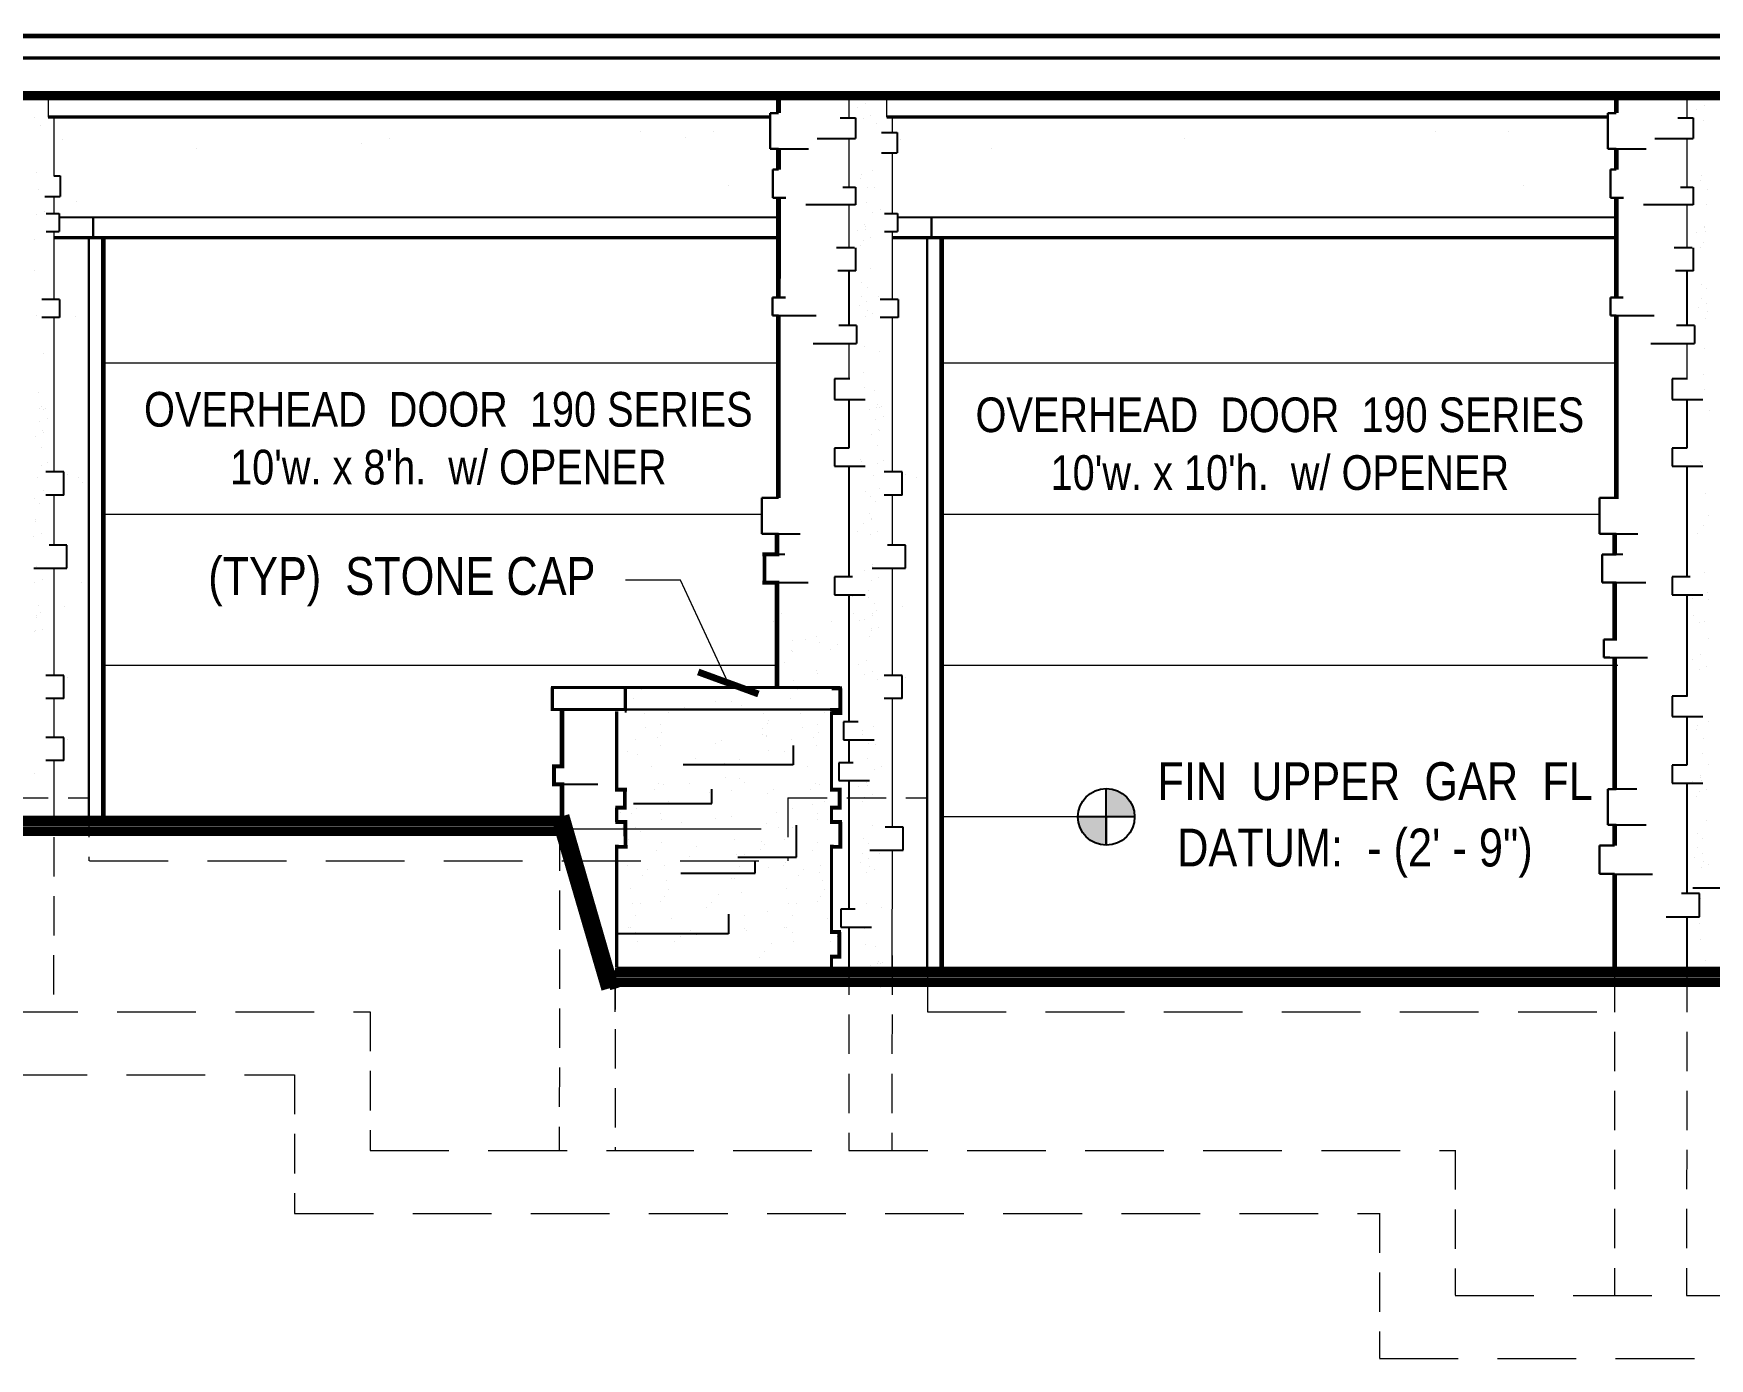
# Model space of a CAD drawing. Header units: inches. Extents: x 279 to 11006, y 233 to 7807.
# Drawn here: x 3810.7 to 4076.7, y 321 to 531.2 of the extents above; entities that cross this region are included whole.
import ezdxf

# ---------------------------------------------------------------- set-up
doc = ezdxf.new("R2010")
doc.units = ezdxf.units.IN
doc.header["$MEASUREMENT"] = 0
doc.linetypes.add('CENTER', pattern=[2, 1.25, -0.25, 0.25, -0.25])
doc.linetypes.add('HIDDEN', pattern=[0.375, 0.25, -0.125])
for name, color, linetype, lineweight in [('DOORS', 7, 'Continuous', 30), ('FOUNDATION', 7, 'HIDDEN', 20), ('GRID LAYOUT', 1, 'Continuous', 9)]:
    doc.layers.add(name, color=color, linetype=linetype, lineweight=lineweight)
for name, color, linetype in [('NORTH_ELEVATION', 7, 'Continuous'), ('SOUTH_ELEVATION', 7, 'Continuous'), ('SOUTH_ELEVATION_TEXT', 7, 'Continuous')]:
    doc.layers.add(name, color=color, linetype=linetype)
doc.styles.add('ARCHENT', font='technical.ttf', dxfattribs={"height": 6})
doc.styles.add('ARCHENTLTD', font='technical.ttf', dxfattribs={"height": 0.1875})
doc.dimstyles.new('ARCHENTLTD', dxfattribs={"dimscale": 0.05, "dimtxt": 0.1875, "dimasz": 3, "dimexe": 9, "dimexo": 1, "dimgap": 2.5, "dimtad": 0, "dimdec": 1, "dimzin": 1, "dimdsep": 46, "dimlunit": 4, "dimtxsty": 'ARCHENTLTD', "dimblk": 'ARCHTICK', "dimcen": 6, "dimclrd": 256, "dimclre": 256, "dimclrt": 256, "dimaunit": 1, "dimadec": 0, "dimazin": 0, "dimtfac": 1, "dimtdec": 1, "dimtofl": 0, "dimtmove": 1, "dimatfit": 3, "dimldrblk": 'ARCHTICK', "dimfxl": 1, "dimfrac": 2, "dimtolj": 1, "dimtzin": 0, "dimlwd": 9, "dimlwe": 9, "dimarcsym": 0})

# ---------------------------------------------------------------- blocks, each defined once
blk = doc.blocks.new('_ArchTick')
at = {"color": 0, "linetype": 'ByBlock', "const_width": 0.15}
blk.add_lwpolyline([(-0.5, -0.5), (0.5, 0.5)], dxfattribs=at)

msp = doc.modelspace()

# ---------------------------------------------------------------- hatches: boundary and pattern name
at = {"layer": 'SOUTH_ELEVATION_TEXT', "linetype": 'Continuous', "ltscale": 0.5}
h = msp.add_hatch(color=7, dxfattribs=at)
h.paths.add_polyline_path([(3980.99, 411.42), (3980.99, 406.92), (3985.49, 406.92, 0.414214)])
h.paths.add_polyline_path([(3980.99, 402.42), (3980.99, 406.92), (3976.49, 406.92, 0.414214)])

# ---------------------------------------------------------------- linework, layer by layer
at = {"layer": 'FOUNDATION', "ltscale": 25}
for p, q in [((3797.4, 409.96), (3819.57, 409.96)), ((3930.42, 409.96), (3952.59, 409.96))]:
    msp.add_line(p, q, dxfattribs=at)
at = {"layer": 'FOUNDATION', "linetype": 'HIDDEN', "ltscale": 25}
for p, q in [((3819.48, 409.96), (3819.47, 399.96)), ((3930.42, 409.96), (3930.42, 399.96)), ((3952.6, 409.96), (3952.6, 375.96)), ((3894.16, 404.62), (3894.15, 353.96)), ((3813.88, 403.72), (3813.87, 375.96)), ((3940.13, 384.91), (3940.13, 353.96)), ((3946.97, 384.91), (3946.96, 353.96)), ((3903, 382.6), (3902.99, 353.96)), ((4061.68, 382.19), (4061.67, 330.96)), ((4073.13, 382.19), (4073.12, 330.96)), ((3864.13, 375.96), (3864.13, 353.96)), ((3852.13, 365.96), (3852.13, 343.96)), ((4036.35, 354), (4036.35, 331.02)), ((4024.35, 344), (4024.35, 321.02))]:
    msp.add_line(p, q, dxfattribs=at)
at = {"layer": 'FOUNDATION', "ltscale": 50}
for p, q in [((3819.57, 399.96), (3930.42, 399.96)), ((3952.6, 375.96), (4063.45, 375.96))]:
    msp.add_line(p, q, dxfattribs=at)
at = {"layer": 'GRID LAYOUT', "color": 1, "linetype": 'CENTER', "lineweight": 5, "ltscale": 25}
msp.add_line((3926.17, 404.96), (3801.04, 404.96), dxfattribs=at)
at = {"layer": 'NORTH_ELEVATION', "color": 27, "linetype": 'Continuous', "lineweight": 20, "ltscale": 0.5}
for p, q in [((3813.01, 521.49, 0.29), (3813, 517.99, 0.29)), ((3813.01, 521.37, 0.29), (3813, 520.37, 0.29)), ((3941.43, 519.46), (3941.43, 519.46)), ((4074.74, 519.18), (4074.74, 519.18)), ((3810.87, 517.98), (3810.87, 517.98)), ((3811.73, 516.71), (3811.73, 516.71)), ((3943.6, 518.26), (3943.6, 518.26)), ((3944.47, 517), (3944.47, 517)), ((3811.14, 509.23), (3811.14, 509.23)), ((3942, 508.25), (3942, 508.25)), ((3942.13, 508.92), (3942.13, 508.92)), ((3943.88, 509.52), (3943.88, 509.52)), ((4075.44, 508.64), (4075.44, 508.64)), ((3811.44, 506.49), (3811.44, 506.49)), ((3943.11, 506.8), (3943.11, 506.8)), ((3944.18, 506.78), (3944.18, 506.78)), ((4075.31, 507.96), (4075.31, 507.96)), ((4076.42, 506.51), (4076.42, 506.51)), ((3812.37, 502.96), (3812.37, 502.96)), ((3942.93, 504.44), (3942.93, 504.44)), ((3945.11, 503.24), (3945.11, 503.24)), ((4076.25, 504.16), (4076.25, 504.16)), ((3942.63, 500.94), (3942.63, 500.94)), ((4075.94, 500.65), (4075.94, 500.65)), ((3810.87, 498.54), (3810.87, 498.54)), ((3942.03, 497.62), (3942.03, 497.62)), ((3942.82, 500.14), (3942.82, 500.14)), ((3943.61, 498.82), (3943.61, 498.82)), ((4076.13, 499.85), (4076.13, 499.85)), ((4075.34, 497.34), (4075.34, 497.34)), ((3810.9, 493.62), (3810.9, 493.62)), ((3943.63, 493.9), (3943.63, 493.9)), ((3942.18, 491.74), (3942.18, 491.74)), ((3943.01, 490.98), (3943.01, 490.98)), ((4075.49, 491.46), (4075.49, 491.46)), ((4076.32, 490.7), (4076.32, 490.7)), ((3812.01, 489.15), (3812.01, 489.15)), ((3941.73, 488.01), (3941.73, 488.01)), ((3942.13, 489.48), (3942.13, 489.48)), ((3943.11, 487.36), (3943.11, 487.36)), ((3944.75, 489.43), (3944.75, 489.43)), ((4075.04, 487.73), (4075.04, 487.73)), ((4075.45, 489.19), (4075.45, 489.19)), ((4076.42, 487.07), (4076.42, 487.07)), ((3811.17, 486.53), (3811.17, 486.53)), ((3943.9, 486.81), (3943.9, 486.81)), ((3812.29, 480.48), (3812.29, 480.48)), ((3942.63, 481.53), (3942.63, 481.53)), ((3942.63, 481.53), (3942.63, 481.53)), ((3945.03, 480.76), (3945.03, 480.76)), ((4075.94, 481.25), (4075.94, 481.25)), ((4075.94, 481.25), (4075.94, 481.25)), ((3942.43, 477.47), (3942.43, 477.47)), ((4075.74, 477.19), (4075.74, 477.19)), ((3811.48, 474.32), (3811.48, 474.32)), ((3942.62, 474.99), (3942.62, 474.99)), ((3944.21, 474.61), (3944.21, 474.61)), ((4075.93, 474.71), (4075.93, 474.71)), ((3811.7, 471.67), (3811.7, 471.67)), ((3812.25, 471.61), (3812.25, 471.61)), ((3812.58, 471.81), (3812.58, 471.81)), ((3943.39, 471.64), (3943.39, 471.64)), ((3944.43, 471.95), (3944.43, 471.95)), ((3944.99, 471.9), (3944.99, 471.9)), ((3945.32, 472.09), (3945.32, 472.09)), ((4076.7, 471.36), (4076.7, 471.36)), ((3812.82, 470.16), (3812.82, 470.16)), ((3944.88, 468.45), (3944.88, 468.45)), ((3945.56, 470.44), (3945.56, 470.44)), ((3810.95, 467.25), (3810.95, 467.25)), ((3812.14, 468.17), (3812.14, 468.17)), ((3943.69, 467.53), (3943.69, 467.53)), ((3812.86, 463.14), (3812.86, 463.14)), ((3944.7, 463.02), (3944.7, 463.02)), ((3945.6, 463.42), (3945.6, 463.42)), ((3811.35, 460.82), (3811.35, 460.82)), ((3811.97, 462.74), (3811.97, 462.74)), ((3942.36, 462.71), (3942.36, 462.71)), ((3944.09, 461.1), (3944.09, 461.1)), ((4075.67, 462.43), (4075.67, 462.43)), ((3812.32, 458.7), (3812.32, 458.7)), ((3942.79, 458.49), (3942.79, 458.49)), ((3943.62, 457.73), (3943.62, 457.73)), ((3945.06, 458.98), (3945.06, 458.98)), ((4076.1, 458.2), (4076.1, 458.2)), ((3810.88, 457.45), (3810.88, 457.45)), ((3811.65, 456.71), (3811.65, 456.71)), ((3943.34, 455.04), (3943.34, 455.04)), ((3944.39, 456.99), (3944.39, 456.99)), ((3810.94, 454.05), (3810.94, 454.05)), ((3943.68, 454.34), (3943.68, 454.34)), ((4076.65, 454.76), (4076.65, 454.76)), ((3811.92, 451.93), (3811.92, 451.93)), ((3944.65, 452.22), (3944.65, 452.22)), ((3811.09, 446.7), (3811.09, 446.7)), ((3812.07, 444.58), (3812.07, 444.58)), ((3942.63, 446.06), (3942.63, 446.06)), ((3943.83, 446.98), (3943.83, 446.98)), ((3944.8, 444.86), (3944.8, 444.86)), ((4075.95, 445.78), (4075.95, 445.78)), ((3940.74, 441.92), (3940.74, 441.92)), ((3943.18, 442.88), (3943.18, 442.88)), ((3943.23, 441.74), (3943.23, 441.74)), ((4076.5, 442.59), (4076.5, 442.59)), ((3811.42, 440.47), (3811.42, 440.47)), ((3811.81, 439.41), (3811.81, 439.41)), ((3940.89, 439.22), (3940.89, 439.22)), ((3943.83, 439.14), (3943.83, 439.14)), ((3944.16, 440.76), (3944.16, 440.76)), ((3944.55, 439.7), (3944.55, 439.7)), ((4074.05, 441.63), (4074.05, 441.63)), ((4076.54, 441.45), (4076.54, 441.45)), ((3811.04, 436.57), (3811.04, 436.57)), ((3811.09, 438.85), (3811.09, 438.85)), ((3812.07, 436.73), (3812.07, 436.73)), ((3941.88, 438.07), (3941.88, 438.07)), ((3942.63, 438.22), (3942.63, 438.22)), ((3943.78, 436.86), (3943.78, 436.86)), ((3944.81, 437.02), (3944.81, 437.02)), ((4074.2, 438.93), (4074.2, 438.93)), ((4075.19, 437.78), (4075.19, 437.78)), ((4075.95, 437.93), (4075.95, 437.93)), ((3943.33, 435.52), (3943.33, 435.52)), ((4076.65, 435.24), (4076.65, 435.24)), ((3941.64, 431.16), (3941.64, 431.16)), ((4074.1, 431.97), (4074.1, 431.97)), ((3943.81, 429.96), (3943.81, 429.96)), ((3944.67, 428.69), (3944.67, 428.69)), ((4076.28, 430.76), (4076.28, 430.76)), ((3942.34, 420.62), (3942.34, 420.62)), ((3944.09, 421.21), (3944.09, 421.21)), ((4074.68, 420.75), (4074.68, 420.75)), ((4074.8, 421.43), (4074.8, 421.43)), ((4076.55, 422.02), (4076.55, 422.02)), ((3942.21, 419.94), (3942.21, 419.94)), ((3943.31, 418.5), (3943.31, 418.5)), ((3944.39, 418.47), (3944.39, 418.47)), ((4075.78, 419.3), (4075.78, 419.3)), ((3943.14, 416.14), (3943.14, 416.14)), ((4075.61, 416.95), (4075.61, 416.95)), ((3810.82, 413.77), (3810.82, 413.77)), ((3942.83, 412.64), (3942.83, 412.64)), ((3945.31, 414.94), (3945.31, 414.94)), ((4075.3, 413.44), (4075.3, 413.44)), ((4075.49, 412.64), (4075.49, 412.64)), ((3943.02, 411.84), (3943.02, 411.84)), ((3943.81, 410.52), (3943.81, 410.52)), ((4074.7, 410.13), (4074.7, 410.13)), ((4076.28, 411.32), (4076.28, 411.32)), ((3942.23, 409.32), (3942.23, 409.32)), ((3943.84, 405.6), (3943.84, 405.6)), ((4076.31, 406.41), (4076.31, 406.41)), ((3942.38, 403.44), (3942.38, 403.44)), ((3943.21, 402.68), (3943.21, 402.68)), ((4074.81, 401.98), (4074.81, 401.98)), ((4074.85, 404.25), (4074.85, 404.25)), ((4075.68, 403.49), (4075.68, 403.49)), ((3941.94, 399.71), (3941.94, 399.71)), ((3942.34, 401.18), (3942.34, 401.18)), ((3944.95, 401.13), (3944.95, 401.13)), ((4074.4, 400.52), (4074.4, 400.52)), ((4075.78, 399.86), (4075.78, 399.86)), ((4076.58, 399.31), (4076.58, 399.31)), ((3943.32, 399.06), (3943.32, 399.06)), ((3944.11, 398.51), (3944.11, 398.51)), ((4075.3, 394.04), (4075.3, 394.04)), ((4075.3, 394.04), (4075.3, 394.04)), ((3942.84, 393.23), (3942.84, 393.23)), ((3942.84, 393.23), (3942.84, 393.23)), ((3945.24, 392.46), (3945.24, 392.46)), ((3942.64, 389.17), (3942.64, 389.17)), ((4075.1, 389.98), (4075.1, 389.98)), ((3942.82, 386.69), (3942.82, 386.69)), ((3944.42, 386.3), (3944.42, 386.3)), ((4075.29, 387.5), (4075.29, 387.5)), ((3943.59, 383.34), (3943.59, 383.34)), ((3944.64, 383.65), (3944.64, 383.65)), ((3945.2, 383.59), (3945.2, 383.59)), ((3945.52, 383.79), (3945.52, 383.79)), ((4076.06, 384.15), (4076.06, 384.15)), ((3945.76, 382.14), (3945.76, 382.14)), ((3945.09, 380.15), (3945.09, 380.15))]:
    msp.add_line(p, q, dxfattribs=at)
at = {"layer": 'NORTH_ELEVATION', "color": 7, "linetype": 'Continuous', "lineweight": 20, "ltscale": 0.5}
for p, q in [((3946.1, 521.45, 0.29), (3946.1, 517.95, 0.29)), ((3946.1, 521.37, 0.29), (3946.1, 520.33, 0.29))]:
    msp.add_line(p, q, dxfattribs=at)
at = {"layer": 'NORTH_ELEVATION', "color": 37, "linetype": 'Continuous', "lineweight": 20, "ltscale": 0.5}
for p, q in [((3862.7, 513.81), (3862.7, 513.81)), ((3867.17, 514.61), (3867.17, 514.61)), ((3907.04, 515.65), (3907.04, 515.65)), ((3914.12, 514.81), (3914.12, 514.81)), ((3918.58, 515.62), (3918.58, 515.62)), ((3993.42, 514.61), (3993.42, 514.61)), ((4033.29, 515.65), (4033.29, 515.65)), ((4044.83, 515.62), (4044.83, 515.62)), ((3836.48, 513.06), (3836.48, 513.06)), ((3962.73, 513.06), (3962.73, 513.06)), ((3920.95, 507.14), (3920.95, 507.14)), ((4047.2, 507.14), (4047.2, 507.14))]:
    msp.add_line(p, q, dxfattribs=at)
at = {"layer": 'NORTH_ELEVATION', "color": 7, "linetype": 'Continuous', "ltscale": 0.5}
for p, q in [((3814.73, 502.08), (3928.95, 502.08)), ((3947.82, 502.08), (4061.94, 502.08))]:
    msp.add_line(p, q, dxfattribs=at)
at = {"layer": 'NORTH_ELEVATION', "color": 49, "linetype": 'Continuous', "lineweight": 30, "ltscale": 0.5}
for p, q in [((3820.13, 502.08), (3820.13, 498.84)), ((3953.21, 502.08), (3953.21, 498.84))]:
    msp.add_line(p, q, dxfattribs=at)
at = {"layer": 'NORTH_ELEVATION', "color": 7, "linetype": 'Continuous', "lineweight": 30, "ltscale": 0.5}
for p, q in [((3819.47, 498.84), (3819.47, 406.93)), ((3952.55, 498.84), (3952.55, 382.96))]:
    msp.add_line(p, q, dxfattribs=at)
at = {"layer": 'NORTH_ELEVATION', "color": 27, "linetype": 'Continuous', "ltscale": 0.5}
for p, q in [((3941.43, 500.02), (3941.43, 500.02)), ((4074.75, 499.73), (4074.75, 499.73)), ((3940.13, 493.57), (3940.13, 484.92)), ((4073.13, 493.58), (4073.13, 484.92)), ((3940.13, 473.17), (3940.13, 465.44)), ((4073.13, 473.17), (4073.13, 465.44)), ((3942.02, 463.65), (3942.02, 463.65)), ((4075.34, 463.37), (4075.34, 463.37)), ((3816.02, 461.29, 0.96), (3816.02, 461.29, 0.96)), ((3940.13, 462.6), (3940.13, 444.99)), ((3949.11, 461.29, 0.96), (3949.11, 461.29, 0.96)), ((4073.13, 462.6), (4073.13, 444.99)), ((3942.48, 453.42), (3942.48, 453.42)), ((4075.8, 453.13), (4075.8, 453.13)), ((3941.53, 452.19), (3941.53, 452.19)), ((4074.84, 451.91), (4074.84, 451.91)), ((3940.13, 442.14), (3940.13, 421.99)), ((4073.13, 442.14), (4073.13, 426.1)), ((3815.55, 440.37, 0.96), (3815.55, 440.37, 0.96)), ((3948.64, 440.37, 0.96), (3948.64, 440.37, 0.96)), ((3816.02, 429.01, 0.96), (3816.02, 429.01, 0.96)), ((3949.11, 429.01, 0.96), (3949.11, 429.01, 0.96)), ((4073.13, 422.84), (4073.13, 415.12)), ((3816.02, 419.17, 0.96), (3816.02, 419.17, 0.96)), ((3940.13, 419.14), (3940.13, 415.52)), ((3903.22, 415.58, 0.29), (3903.22, 415.58, 0.29)), ((3937.33, 415.58, 0.29), (3937.33, 415.58, 0.29)), ((3940.13, 412.68), (3940.13, 392.26)), ((4074.11, 412.52), (4074.11, 412.52)), ((3941.64, 411.72), (3941.64, 411.72)), ((4073.13, 412.27), (4073.13, 394.73)), ((3940.13, 389.41), (3940.13, 382.96)), ((4073.13, 391.07), (4073.13, 382.96))]:
    msp.add_line(p, q, dxfattribs=at)
at = {"layer": 'NORTH_ELEVATION', "color": 7, "linetype": 'Continuous', "lineweight": 9, "ltscale": 150}
for p, q in [((3929.14, 478.93), (3821.77, 478.93, -0.78)), ((4062.22, 478.93), (3954.84, 478.93, -0.78)), ((3926.28, 454.93, -0.02), (3821.77, 454.93, -0.78)), ((4059.27, 454.93, -0.02), (3954.84, 454.93, -0.78)), ((3928.69, 430.93, 0), (3821.77, 430.93, -0.78)), ((4062.22, 430.93), (3954.84, 430.93, -0.78))]:
    msp.add_line(p, q, dxfattribs=at)
at = {"layer": 'NORTH_ELEVATION', "color": 37, "linetype": 'Continuous', "ltscale": 0.5}
for p, q in [((3817.75, 460.81), (3817.75, 460.81)), ((3950.84, 460.81), (3950.84, 460.81)), ((3818.48, 459.94, 1.96), (3818.48, 459.94, 1.96)), ((3818.28, 444.19, 0.96), (3818.28, 444.19, 0.96))]:
    msp.add_line(p, q, dxfattribs=at)
at = {"layer": 'NORTH_ELEVATION', "color": 1, "linetype": 'CENTER', "lineweight": 9, "ltscale": 50}
msp.add_line((3980.99, 406.92), (3954.84, 406.93, -0.78), dxfattribs=at)
at = {"layer": 'NORTH_ELEVATION', "color": 7, "linetype": 'Continuous', "lineweight": 30, "ltscale": 50}
msp.add_line((3903.26, 382.96, 5.18), (4105.48, 382.96, 2.87), dxfattribs=at)
at = {"layer": 'NORTH_ELEVATION', "linetype": 'HIDDEN', "lineweight": 5, "ltscale": 100}
msp.add_line((3902.96, 379.63), (3902.95, 375.96), dxfattribs=at)
at = {"layer": 'NORTH_ELEVATION', "linetype": 'HIDDEN', "lineweight": 5, "ltscale": 50}
for p, q in [((3673.97, 375.96), (3864.13, 375.96)), ((3469.19, 365.96), (3852.13, 365.96)), ((3864.13, 353.96), (3902.99, 353.96)), ((3902.99, 353.96), (3940.13, 353.96)), ((3940.13, 353.96), (4036.35, 353.96)), ((3852.13, 343.96), (4024.35, 343.96)), ((4036.35, 330.96), (4073.12, 330.96)), ((4073.12, 330.96), (4105.46, 330.96)), ((4024.35, 320.96), (4261.65, 320.96))]:
    msp.add_line(p, q, dxfattribs=at)
at = {"layer": 'NORTH_ELEVATION', "color": 93, "linetype": 'Continuous', "ltscale": 0.5}
for points, const_width in [([(4323.22, 530.87), (2374, 530.87)], 0.75), ([(4322.15, 527.37), (3324.42, 527.37)], 0.5)]:
    msp.add_lwpolyline(points, dxfattribs=dict(at, const_width=const_width))
at = {"layer": 'NORTH_ELEVATION', "color": 7, "linetype": 'Continuous', "ltscale": 0.5, "const_width": 0.5}
for points in [[(3813, 517.99), (3927.62, 517.99)], [(3946.1, 517.99), (4060.61, 517.99)]]:
    msp.add_lwpolyline(points, dxfattribs=at)
at = {"layer": 'NORTH_ELEVATION', "color": 49, "linetype": 'Continuous', "ltscale": 0.5, "const_width": 0.5}
for points in [[(3928.95, 498.84), (3813.91, 498.84)], [(4061.94, 498.84), (3947, 498.84)]]:
    msp.add_lwpolyline(points, dxfattribs=at)
at = {"layer": 'NORTH_ELEVATION', "color": 27, "linetype": 'Continuous', "ltscale": 0.5, "const_width": 0.5}
for points in [[(3892.82, 427.46), (3904.62, 427.46)], [(3893.04, 427.46), (3893.04, 423.96)], [(3904.62, 427.46), (3938.73, 427.46)], [(3904.62, 427.46), (3904.62, 423.96)], [(3938.73, 427.46), (3938.73, 423.96)], [(3892.77, 423.96), (3903.17, 423.96)], [(3904.88, 423.96), (3903.01, 423.96)], [(3903.26, 423.68), (3903.26, 411.23)], [(3938.99, 423.96), (3937.12, 423.96)], [(3937.37, 423.68), (3937.37, 411.23)], [(3903.26, 408.38), (3903.26, 406.12)], [(3937.37, 408.38), (3937.37, 406.12)], [(3903.26, 402.17), (3903.26, 382.96)], [(3937.37, 402.17), (3937.37, 388.34)], [(3937.37, 385.03), (3937.37, 382.96)]]:
    msp.add_lwpolyline(points, dxfattribs=at)
at = {"layer": 'SOUTH_ELEVATION', "color": 27, "linetype": 'Continuous', "lineweight": 20, "ltscale": 50}
for p, q in [((3940.13, 521.37), (3940.13, 517.86)), ((4073.13, 521.37), (4073.13, 517.86)), ((3813.92, 517.99), (3813.91, 508.65)), ((3947.01, 517.99), (3947.01, 515.56)), ((3940.13, 514.61), (3940.13, 506.88)), ((4073.13, 514.61), (4073.13, 506.88)), ((3947.01, 512.31), (3947, 502.68)), ((3813.91, 505.4), (3813.91, 502.68)), ((3940.13, 504.04), (3940.13, 497.23)), ((4073.13, 504.04), (4073.13, 497.23)), ((3813.91, 499.83), (3813.91, 489.03)), ((3947, 499.83), (3947, 489.03)), ((3940.13, 493.57), (3940.13, 484.92)), ((4073.13, 493.58), (4073.13, 484.92)), ((3813.91, 486.18), (3813.9, 461.66)), ((3947, 486.18), (3946.99, 461.66)), ((3940.13, 482.07), (3940.13, 476.42)), ((4073.13, 482.07), (4073.13, 476.42)), ((3940.13, 473.17), (3940.13, 469.87)), ((4073.13, 473.17), (4073.13, 469.87)), ((3813.9, 458), (3813.89, 450.03)), ((3946.99, 457.99), (3946.99, 450.03)), ((3813.89, 446.37), (3813.89, 429.38)), ((3946.99, 446.37), (3946.98, 429.38)), ((3813.89, 425.72), (3813.88, 419.54)), ((3946.98, 425.72), (3946.97, 405.29)), ((3813.88, 415.87), (3813.88, 406.93)), ((3946.97, 401.64), (3946.96, 382.96))]:
    msp.add_line(p, q, dxfattribs=at)
at = {"layer": 'SOUTH_ELEVATION', "color": 27, "linetype": 'Continuous', "lineweight": 20, "ltscale": 0.75}
for p, q in [((3942.69, 520.12, 1), (3942.69, 520.12, 1)), ((4076, 519.83, 1), (4076, 519.83, 1)), ((3942.43, 517.8, 1), (3942.43, 517.8, 1)), ((4075.75, 517.52, 1), (4075.75, 517.52, 1)), ((3811.2, 502.5, 1), (3811.2, 502.5, 1)), ((3942.69, 500.68, 1), (3942.69, 500.68, 1)), ((3943.94, 502.79, 1), (3943.94, 502.79, 1)), ((4076, 500.39, 1), (4076, 500.39, 1)), ((3942.44, 498.36, 1), (3942.44, 498.36, 1)), ((4075.75, 498.08, 1), (4075.75, 498.08, 1)), ((3942.99, 488.67, 1), (3942.99, 488.67, 1)), ((4076.3, 488.38, 1), (4076.3, 488.38, 1)), ((3942.73, 486.35, 1), (3942.73, 486.35, 1)), ((4076.05, 486.07, 1), (4076.05, 486.07, 1)), ((3811.9, 472.02, 1), (3811.9, 472.02, 1)), ((3944.64, 472.3, 1), (3944.64, 472.3, 1)), ((3811.65, 469.7, 1), (3811.65, 469.7, 1)), ((3944.39, 469.98, 1), (3944.39, 469.98, 1)), ((3812.21, 467.91, 1), (3812.21, 467.91, 1)), ((3944.69, 465.88, 1), (3944.69, 465.88, 1)), ((3944.94, 468.19, 1), (3944.94, 468.19, 1)), ((3811.95, 465.59, 1), (3811.95, 465.59, 1)), ((3811, 453.79, 1), (3811, 453.79, 1)), ((3943.74, 454.08, 1), (3943.74, 454.08, 1)), ((3810.75, 451.48, 1), (3810.75, 451.48, 1)), ((3943.49, 451.76, 1), (3943.49, 451.76, 1)), ((3811.15, 446.44, 1), (3811.15, 446.44, 1)), ((3943.64, 444.41, 1), (3943.64, 444.41, 1)), ((3943.89, 446.72, 1), (3943.89, 446.72, 1)), ((3810.9, 444.12, 1), (3810.9, 444.12, 1)), ((3811.15, 438.59, 1), (3811.15, 438.59, 1)), ((3943.64, 436.56, 1), (3943.64, 436.56, 1)), ((3943.89, 438.87, 1), (3943.89, 438.87, 1)), ((3810.9, 436.27, 1), (3810.9, 436.27, 1)), ((3942.89, 431.81, 1), (3942.89, 431.81, 1)), ((4075.36, 432.62, 1), (4075.36, 432.62, 1)), ((3942.64, 429.5, 1), (3942.64, 429.5, 1)), ((4075.11, 430.31, 1), (4075.11, 430.31, 1)), ((4076.61, 415.29, 1), (4076.61, 415.29, 1)), ((3944.14, 414.48, 1), (3944.14, 414.48, 1)), ((4075.36, 413.18, 1), (4075.36, 413.18, 1)), ((3942.64, 410.06, 1), (3942.64, 410.06, 1)), ((3942.9, 412.37, 1), (3942.9, 412.37, 1)), ((4075.11, 410.87, 1), (4075.11, 410.87, 1)), ((3943.19, 400.36, 1), (3943.19, 400.36, 1)), ((4075.66, 401.17, 1), (4075.66, 401.17, 1)), ((3942.94, 398.05, 1), (3942.94, 398.05, 1)), ((4075.41, 398.86, 1), (4075.41, 398.86, 1)), ((3944.85, 384, 1), (3944.85, 384, 1)), ((3944.59, 381.68, 1), (3944.59, 381.68, 1)), ((3945.15, 379.89, 1), (3945.15, 379.89, 1))]:
    msp.add_line(p, q, dxfattribs=at)
at = {"layer": 'SOUTH_ELEVATION', "color": 27, "linetype": 'Continuous', "lineweight": 30, "ltscale": 50}
for p, q in [((3927.62, 518.62, 1.23), (3928.95, 518.62, 1)), ((3927.62, 512.95, 1.23), (3927.62, 518.62, 1.23)), ((4060.61, 512.95, 1.23), (4060.61, 518.62, 1.23)), ((4060.61, 518.62, 1.23), (4061.95, 518.62, 1)), ((3927.62, 512.95, 1.23), (3928.95, 512.95, 1)), ((4060.61, 512.95, 1.23), (4061.95, 512.95, 1)), ((3928.06, 505.19, 1.23), (3928.95, 505.19, 1)), ((4061.05, 505.19, 1.23), (4061.94, 505.19, 1)), ((3928.02, 489.36, 1.23), (3928.02, 486.51, 1.23)), ((4061.02, 489.36, 1.23), (4061.02, 486.51, 1.23)), ((3928.02, 486.51, 1.23), (3928.94, 486.51, 1)), ((4061.02, 486.51, 1.23), (4061.94, 486.51, 1)), ((3926.28, 457.54, 1), (3926.28, 451.85, 1)), ((3928.94, 457.54, 1), (3926.28, 457.54, 1)), ((4061.94, 457.54, 1), (4059.27, 457.54, 1)), ((4059.27, 457.54, 1), (4059.27, 451.85, 1)), ((3926.28, 451.85, 1), (3928.94, 451.85, 1)), ((4059.27, 451.85, 1), (4061.94, 451.85, 1)), ((3926.72, 448.57, 1), (3926.72, 444.1, 1)), ((3928.94, 448.57, 1), (3926.72, 448.57, 1)), ((4061.94, 448.57, 1), (4059.71, 448.57, 1)), ((4059.71, 448.57, 1), (4059.71, 444.1, 1)), ((3926.72, 444.1, 1), (3928.94, 444.1, 1)), ((4059.71, 444.1, 1), (4061.94, 444.1, 1)), ((4060, 435.05, 1.23), (4060, 432.2, 1.23)), ((4060, 432.2, 1.23), (4060.92, 432.2, 1)), ((3893.29, 414.93, 1.23), (3893.29, 412.09, 1.23)), ((3893.91, 412.09, 1.23), (3894.83, 412.09, 1)), ((4060.61, 411.32, 1.23), (4061.95, 411.31, 1)), ((4060.61, 405.65, 1.23), (4060.61, 411.32, 1.23)), ((4060.61, 405.65, 1.23), (4061.95, 405.64, 1)), ((4059.3, 397.89, 1.23), (4061.68, 397.89, 0.62))]:
    msp.add_line(p, q, dxfattribs=at)
at = {"layer": 'SOUTH_ELEVATION', "color": 27, "linetype": 'Continuous', "ltscale": 0.5}
for p, q in [((3938.73, 517.86), (3941.17, 517.86)), ((3941.17, 517.86), (3941.17, 514.61)), ((4071.73, 517.86), (4074.17, 517.86)), ((4074.17, 517.86), (4074.17, 514.61)), ((3935.07, 514.61), (3941.17, 514.61)), ((3945.32, 515.56), (3947.76, 515.56)), ((3947.76, 515.56), (3947.76, 512.31)), ((3948.34, 514.45, 0.96), (3948.34, 514.45, 0.96)), ((4068.07, 514.61), (4074.17, 514.61)), ((3927.62, 512.95, 1.23), (3933.72, 512.95, 1.23)), ((3945.32, 512.31), (3947.76, 512.31)), ((4060.61, 512.95, 1.23), (4066.72, 512.95, 1.23)), ((3813.91, 508.65), (3814.9, 508.65)), ((3814.9, 508.65), (3814.9, 505.4)), ((3939.14, 506.88), (3941.18, 506.88)), ((3941.18, 506.88), (3941.18, 504.04)), ((4072.14, 506.88), (4074.17, 506.88)), ((4074.17, 506.88), (4074.17, 504.04)), ((3812.45, 505.4), (3814.9, 505.4)), ((3941.18, 504.04), (3933.29, 504.04)), ((4074.17, 504.04), (4066.29, 504.04)), ((3812.69, 502.68), (3814.73, 502.68)), ((3945.78, 502.68), (3947.82, 502.68)), ((3947.82, 502.68), (3947.82, 499.83)), ((3945.78, 499.83), (3947.82, 499.83)), ((3941, 497.23), (3938.15, 497.23)), ((3941.2, 493.57), (3941.2, 497.24)), ((4074, 497.23), (4071.15, 497.23)), ((4074.19, 493.58), (4074.19, 497.24)), ((3941.2, 493.57), (3938.35, 493.57)), ((4074.19, 493.58), (4071.35, 493.58)), ((3814.82, 489.03), (3811.97, 489.03)), ((3814.82, 489.03), (3814.82, 486.18)), ((3947.92, 489.03), (3945.07, 489.03)), ((3947.92, 489.03), (3947.92, 486.18)), ((3814.82, 486.18), (3811.97, 486.18)), ((3817.27, 486.38, 0.96), (3817.27, 486.38, 0.96)), ((3928.02, 486.51, 1.23), (3934.94, 486.51, 1.23)), ((3941.35, 484.92), (3938.5, 484.92)), ((3941.35, 484.92), (3941.35, 482.07)), ((3947.92, 486.18), (3945.07, 486.18)), ((4061.02, 486.51, 1.23), (4067.94, 486.51, 1.23)), ((4074.35, 484.92), (4071.5, 484.92)), ((4074.35, 484.92), (4074.35, 482.07)), ((3934.43, 482.07), (3941.35, 482.07)), ((4067.43, 482.07), (4074.35, 482.07)), ((3937.83, 476.42), (3937.83, 473.17)), ((3940.27, 476.42), (3937.83, 476.42)), ((4073.27, 476.42), (4070.83, 476.42)), ((4070.83, 476.42), (4070.83, 473.17)), ((3937.83, 473.17), (3942.72, 473.17)), ((4070.83, 473.17), (4075.71, 473.17)), ((3937.83, 465.44), (3937.83, 462.6)), ((3940.13, 465.44), (3937.83, 465.44)), ((4073.13, 465.44), (4070.83, 465.44)), ((4070.83, 465.44), (4070.83, 462.6)), ((3815.49, 461.66), (3812.64, 461.66)), ((3815.49, 458), (3815.49, 461.66)), ((3937.83, 462.6), (3942.72, 462.6)), ((3948.58, 461.66), (3945.74, 461.66)), ((3948.58, 457.99), (3948.58, 461.66)), ((4070.83, 462.6), (4075.71, 462.6)), ((3815.49, 458), (3812.64, 458)), ((3948.58, 457.99), (3945.74, 457.99)), ((3926.28, 457.54, 1), (3926.28, 451.85, 1)), ((3928.94, 457.54, 1), (3926.28, 457.54, 1)), ((4061.71, 457.54, 1), (4059.27, 457.54, 1)), ((4059.27, 457.54, 1), (4059.27, 451.85, 1)), ((3815.99, 450.03, 0.07), (3813.15, 450.03, 0.07)), ((3815.99, 446.37, 0.07), (3815.99, 450.03, 0.07)), ((3926.28, 451.85, 1), (3932.38, 451.85, 1)), ((3949.09, 450.03, 0.07), (3946.24, 450.03, 0.07)), ((3949.09, 446.37, 0.07), (3949.09, 450.03, 0.07)), ((4059.27, 451.85, 1), (4065.38, 451.85, 1)), ((3926.72, 448.57, 1), (3926.72, 444.1, 1)), ((3929.97, 448.57, 1), (3926.72, 448.57, 1)), ((4062.97, 448.57, 1), (4059.71, 448.57, 1)), ((4059.71, 448.57, 1), (4059.71, 444.1, 1)), ((3810.7, 446.37, 0.07), (3815.99, 446.37, 0.07)), ((3937.83, 444.99), (3937.83, 442.14)), ((3940.68, 444.99), (3937.83, 444.99)), ((3943.8, 446.37, 0.07), (3949.09, 446.37, 0.07)), ((4073.68, 444.99), (4070.83, 444.99)), ((4070.83, 444.99), (4070.83, 442.14)), ((3926.72, 444.1, 1), (3933.63, 444.1, 1)), ((3937.83, 442.14), (3942.72, 442.14)), ((4059.71, 444.1, 1), (4066.63, 444.1, 1)), ((4070.83, 442.14), (4075.71, 442.14)), ((4060, 432.2, 1.23), (4066.92, 432.2, 1.23)), ((3815.49, 429.38), (3812.64, 429.38)), ((3815.49, 425.72), (3815.49, 429.38)), ((3948.58, 429.38), (3945.74, 429.38)), ((3948.58, 425.72), (3948.58, 429.38)), ((3815.49, 425.72), (3812.64, 425.72)), ((3903.26, 427.33), (3900.41, 427.33)), ((3904.64, 427.33), (3904.64, 423.47)), ((3937.37, 427.33), (3934.52, 427.33)), ((3938.75, 427.33), (3938.75, 423.47)), ((3948.58, 425.72), (3945.74, 425.72)), ((4070.83, 426.1), (4070.83, 422.84)), ((4073.27, 426.1), (4070.83, 426.1)), ((3941.58, 421.99), (3939.28, 421.99)), ((3939.28, 421.99), (3939.28, 419.14)), ((4070.83, 422.84), (4075.71, 422.84)), ((3815.49, 419.54), (3812.64, 419.54)), ((3815.49, 415.87), (3815.49, 419.54)), ((3931.28, 418.27), (3931.28, 415.17)), ((3939.28, 419.14), (3944.16, 419.14)), ((3815.49, 415.87), (3812.64, 415.87)), ((3931.28, 415.17), (3913.79, 415.17)), ((3940.79, 415.52), (3938.5, 415.52)), ((3938.5, 415.52), (3938.5, 412.68)), ((4070.83, 415.12), (4070.83, 412.27)), ((4073.13, 415.12), (4070.83, 415.12)), ((3893.29, 414.93, 1.23), (3893.29, 412.09, 1.23)), ((3938.5, 412.68), (3943.38, 412.68)), ((3893.34, 412.11, 1), (3900.26, 412.11, 1)), ((3904.55, 411.23), (3904.55, 408.38)), ((3918.36, 409.04), (3918.36, 411.29)), ((3938.66, 411.23), (3938.66, 408.38)), ((4065.2, 411.33, 2), (4061.94, 411.33, 2)), ((4070.83, 412.27), (4075.71, 412.27)), ((3905.95, 409.04), (3918.36, 409.04)), ((3904.64, 406.12), (3904.64, 402.26)), ((3931.78, 400.54), (3931.78, 405.61)), ((3938.75, 406.12), (3938.75, 402.26)), ((3948.73, 405.29, 0.07), (3945.88, 405.29, 0.07)), ((3948.73, 401.63, 0.07), (3948.73, 405.29, 0.07)), ((4060.61, 405.65, 1.23), (4066.72, 405.65, 1.23)), ((3922.47, 400.54), (3931.78, 400.54)), ((3925.26, 398), (3925.26, 399.97)), ((3943.44, 401.63, 0.07), (3948.73, 401.63, 0.07)), ((3913.42, 398), (3925.26, 398)), ((4061.59, 397.84, 1.23), (4067.69, 397.84, 1.23)), ((4075.17, 394.73, 0.07), (4072.32, 394.73, 0.07)), ((4074.1, 395.66), (4081.02, 395.66)), ((4075.17, 391.07, 0.07), (4075.17, 394.73, 0.07)), ((3920.99, 391.48), (3920.99, 388.38)), ((3941.12, 392.26), (3938.83, 392.26)), ((3938.83, 392.26), (3938.83, 389.41)), ((3938.6, 388.66), (3938.6, 384.8)), ((3938.83, 389.41), (3943.71, 389.41)), ((4069.88, 391.07, 0.07), (4075.17, 391.07, 0.07)), ((3920.99, 388.38), (3903.51, 388.38))]:
    msp.add_line(p, q, dxfattribs=at)
at = {"layer": 'SOUTH_ELEVATION', "color": 27, "linetype": 'Continuous', "lineweight": 20, "ltscale": 0.5}
msp.add_line((3815.25, 514.45, 0.96), (3815.25, 514.45, 0.96), dxfattribs=at)
at = {"layer": 'SOUTH_ELEVATION', "color": 27, "linetype": 'Continuous', "lineweight": 30, "ltscale": 0.5}
for p, q in [((3928.06, 509.66, 1.23), (3928.06, 505.19, 1.23)), ((3928.93, 509.66, 1.23), (3928.06, 509.66, 1.23)), ((4061.93, 509.66, 1.23), (4061.05, 509.66, 1.23)), ((4061.05, 509.66, 1.23), (4061.05, 505.19, 1.23)), ((3928.06, 505.19, 1.23), (3930.09, 505.19, 1.23)), ((4061.05, 505.19, 1.23), (4063.09, 505.19, 1.23)), ((3930.06, 489.36, 1.23), (3928.02, 489.36, 1.23)), ((4063.06, 489.36, 1.23), (4061.02, 489.36, 1.23)), ((4062.04, 435.05, 1.23), (4060, 435.05, 1.23)), ((3904.62, 423.96, -0.56), (3937.37, 423.96, 2)), ((4059.3, 402.36, 1.23), (4059.3, 397.89, 1.23)), ((4061.68, 402.36, 1.23), (4059.3, 402.36, 1.23)), ((4059.3, 397.89, 1.23), (4061.33, 397.89, 1.23))]:
    msp.add_line(p, q, dxfattribs=at)
at = {"layer": 'SOUTH_ELEVATION', "color": 49, "linetype": 'Continuous', "ltscale": 0.75}
msp.add_line((3817.42, 504.66, 1.96), (3817.42, 504.66, 1.96), dxfattribs=at)
at = {"layer": 'SOUTH_ELEVATION', "color": 23, "linetype": 'Continuous', "ltscale": 0.5}
for p in [(3814.73, 502.68), (3812.69, 499.83)]:
    msp.add_line(p, (3814.73, 499.83), dxfattribs=at)
at = {"layer": 'SOUTH_ELEVATION', "color": 27, "linetype": 'Continuous', "ltscale": 0.75}
for p, q in [((3942.09, 463.39, 1), (3942.09, 463.39, 1)), ((4075.4, 463.1, 1), (4075.4, 463.1, 1))]:
    msp.add_line(p, q, dxfattribs=at)
at = {"layer": 'SOUTH_ELEVATION', "color": 37, "linetype": 'Continuous', "lineweight": 20, "ltscale": 0.75}
for p, q in [((3929.49, 439.21), (3929.49, 439.21)), ((3928.15, 437.89), (3928.15, 437.89)), ((3937.37, 437.9), (3937.37, 437.9)), ((3931.1, 434.92), (3931.1, 434.92)), ((3933.27, 435.05), (3933.27, 435.05)), ((3935.05, 435.53), (3935.05, 435.53)), ((3935.52, 434.64), (3935.52, 434.64)), ((3938.27, 434.35), (3938.27, 434.35)), ((3929.85, 431.36), (3929.85, 431.36)), ((3931.06, 433.26), (3931.06, 433.26)), ((3931.14, 433.17), (3931.14, 433.17)), ((3937.2, 433.41), (3937.2, 433.41)), ((3931.3, 428.56), (3931.3, 428.56)), ((3934.92, 430.17), (3934.92, 430.17)), ((3935.09, 429.72), (3935.09, 429.72)), ((3907.12, 427.06), (3907.12, 427.06)), ((3918.71, 427.54), (3918.71, 427.54)), ((3922.73, 427.04), (3922.73, 427.04)), ((3931.95, 427.06), (3931.95, 427.06)), ((3906, 425.7), (3906, 425.7)), ((3907.6, 423.4), (3907.6, 423.4)), ((3911.46, 423.41), (3911.46, 423.41)), ((3914.01, 424.27), (3914.01, 424.27)), ((3919.02, 425.2), (3919.02, 425.2)), ((3921.52, 425.15), (3921.52, 425.15)), ((3923.1, 424.58), (3923.1, 424.58)), ((3926.58, 423.4), (3926.58, 423.4)), ((3930.82, 425.7), (3930.82, 425.7)), ((3932.43, 423.4), (3932.43, 423.4)), ((3936.28, 423.41), (3936.28, 423.41)), ((3907.91, 421.05), (3907.91, 421.05)), ((3910.25, 421.52), (3910.25, 421.52)), ((3926.47, 420.95), (3926.47, 420.95)), ((3927.23, 421.78), (3927.23, 421.78)), ((3927.28, 422.21), (3927.28, 422.21)), ((3932.73, 421.05), (3932.73, 421.05)), ((3935.07, 421.52), (3935.07, 421.52)), ((3906.25, 419.25), (3906.25, 419.25)), ((3909.67, 419.53), (3909.67, 419.53)), ((3910.2, 418.21), (3910.2, 418.21)), ((3910.43, 420.36), (3910.43, 420.36)), ((3918.88, 418.49), (3918.88, 418.49)), ((3919.82, 419.09), (3919.82, 419.09)), ((3926.41, 419.96), (3926.41, 419.96)), ((3927.06, 419.74), (3927.06, 419.74)), ((3927.1, 419.86), (3927.1, 419.86)), ((3931.08, 419.25), (3931.08, 419.25)), ((3934.49, 419.53), (3934.49, 419.53)), ((3935.03, 418.21), (3935.03, 418.21)), ((3935.25, 420.36), (3935.25, 420.36)), ((3905.04, 417.35), (3905.04, 417.35)), ((3906.62, 416.78), (3906.62, 416.78)), ((3915.83, 416.23), (3915.83, 416.23)), ((3920.3, 415.43), (3920.3, 415.43)), ((3922.06, 415.22), (3922.06, 415.22)), ((3922.83, 416.05), (3922.83, 416.05)), ((3927.37, 417.4), (3927.37, 417.4)), ((3929.87, 417.35), (3929.87, 417.35)), ((3931.45, 416.78), (3931.45, 416.78)), ((3908.71, 414.94), (3908.71, 414.94)), ((3920.61, 413.09), (3920.61, 413.09)), ((3922.75, 413.03), (3922.75, 413.03)), ((3923.53, 412.42), (3923.53, 412.42)), ((3933.54, 414.94), (3933.54, 414.94)), ((3909.19, 411.28), (3909.19, 411.28)), ((3909.94, 412.17), (3909.94, 412.17)), ((3910.63, 412.06), (3910.63, 412.06)), ((3914.86, 412.14), (3914.86, 412.14)), ((3917.96, 410.74), (3917.96, 410.74)), ((3921.54, 411.13), (3921.54, 411.13)), ((3927.23, 410.69), (3927.23, 410.69)), ((3928.17, 411.29), (3928.17, 411.29)), ((3934.02, 411.28), (3934.02, 411.28)), ((3934.76, 412.17), (3934.76, 412.17)), ((3935.45, 412.06), (3935.45, 412.06)), ((3903.83, 407.63), (3903.83, 407.63)), ((3905.59, 407.42), (3905.59, 407.42)), ((3906.35, 408.25), (3906.35, 408.25)), ((3909.5, 408.94), (3909.5, 408.94)), ((3910.27, 407.5), (3910.27, 407.5)), ((3911.48, 409.4), (3911.48, 409.4)), ((3928.65, 407.63), (3928.65, 407.63)), ((3930.42, 407.42), (3930.42, 407.42)), ((3931.18, 408.25), (3931.18, 408.25)), ((3934.32, 408.94), (3934.32, 408.94)), ((3935.09, 407.5), (3935.09, 407.5)), ((3936.3, 409.4), (3936.3, 409.4)), ((3904.13, 405.29), (3904.13, 405.29)), ((3906.27, 405.23), (3906.27, 405.23)), ((3907.06, 404.62), (3907.06, 404.62)), ((3910.35, 406.43), (3910.35, 406.43)), ((3913.61, 406), (3913.61, 406)), ((3919.02, 406.71), (3919.02, 406.71)), ((3921.41, 406.97), (3921.41, 406.97)), ((3927.12, 405.85), (3927.12, 405.85)), ((3928.96, 405.29), (3928.96, 405.29)), ((3931.1, 405.23), (3931.1, 405.23)), ((3931.88, 404.62), (3931.88, 404.62)), ((3935.17, 406.43), (3935.17, 406.43)), ((3938.43, 406), (3938.43, 406)), ((3905.06, 403.34), (3905.06, 403.34)), ((3910.3, 402.83), (3910.3, 402.83)), ((3915.85, 402.22), (3915.85, 402.22)), ((3921.89, 403.32), (3921.89, 403.32)), ((3926.31, 402.95), (3926.31, 402.95)), ((3926.77, 402.52), (3926.77, 402.52)), ((3929.89, 403.34), (3929.89, 403.34)), ((3935.13, 402.83), (3935.13, 402.83)), ((3904.94, 399.18), (3904.94, 399.18)), ((3909.5, 401.52), (3909.5, 401.52)), ((3910.78, 399.17), (3910.78, 399.17)), ((3914.8, 400.63), (3914.8, 400.63)), ((3922.2, 400.97), (3922.2, 400.97)), ((3923.47, 400.91), (3923.47, 400.91)), ((3926.01, 401.69), (3926.01, 401.69)), ((3929.76, 399.18), (3929.76, 399.18)), ((3934.33, 401.52), (3934.33, 401.52)), ((3935.61, 399.17), (3935.61, 399.17)), ((3907.34, 397.69), (3907.34, 397.69)), ((3908.1, 398.52), (3908.1, 398.52)), ((3911.09, 396.83), (3911.09, 396.83)), ((3921.56, 397.12), (3921.56, 397.12)), ((3921.9, 397.21), (3921.9, 397.21)), ((3922.77, 399.02), (3922.77, 399.02)), ((3927.37, 398.91), (3927.37, 398.91)), ((3932.16, 397.69), (3932.16, 397.69)), ((3932.92, 398.52), (3932.92, 398.52)), ((3935.47, 398.05), (3935.47, 398.05)), ((3935.92, 396.83), (3935.92, 396.83)), ((3905.42, 395.52), (3905.42, 395.52)), ((3910.78, 394.28), (3910.78, 394.28)), ((3911.5, 395.39), (3911.5, 395.39)), ((3919.46, 394.56), (3919.46, 394.56)), ((3923, 394.86), (3923, 394.86)), ((3930.24, 395.52), (3930.24, 395.52)), ((3935.61, 394.28), (3935.61, 394.28)), ((3936.32, 395.39), (3936.32, 395.39)), ((3905.72, 393.18), (3905.72, 393.18)), ((3906.3, 391.22), (3906.3, 391.22)), ((3907, 393.11), (3907, 393.11)), ((3910.29, 393.49), (3910.29, 393.49)), ((3917.56, 392.47), (3917.56, 392.47)), ((3918.32, 393.3), (3918.32, 393.3)), ((3923.48, 391.2), (3923.48, 391.2)), ((3927.14, 391.83), (3927.14, 391.83)), ((3930.55, 393.18), (3930.55, 393.18)), ((3931.12, 391.22), (3931.12, 391.22)), ((3931.82, 393.11), (3931.82, 393.11)), ((3935.11, 393.49), (3935.11, 393.49)), ((3905.09, 389.32), (3905.09, 389.32)), ((3905.43, 389.42), (3905.43, 389.42)), ((3906.28, 388.57), (3906.28, 388.57)), ((3911.89, 390.72), (3911.89, 390.72)), ((3914.95, 388.85), (3914.95, 388.85)), ((3923.62, 389.13), (3923.62, 389.13)), ((3923.79, 388.86), (3923.79, 388.86)), ((3929.91, 389.32), (3929.91, 389.32)), ((3930.25, 389.42), (3930.25, 389.42)), ((3931.1, 388.57), (3931.1, 388.57)), ((3936.72, 390.72), (3936.72, 390.72)), ((3906.53, 387.06), (3906.53, 387.06)), ((3912.37, 387.06), (3912.37, 387.06)), ((3913.45, 387.99), (3913.45, 387.99)), ((3915.87, 388.2), (3915.87, 388.2)), ((3927.81, 386.76), (3927.81, 386.76)), ((3931.35, 387.06), (3931.35, 387.06)), ((3937.2, 387.06), (3937.2, 387.06)), ((3938.27, 387.99), (3938.27, 387.99)), ((3925.91, 384.67), (3925.91, 384.67)), ((3926.67, 385.5), (3926.67, 385.5))]:
    msp.add_line(p, q, dxfattribs=at)
at = {"layer": 'SOUTH_ELEVATION', "color": 49, "linetype": 'Continuous', "lineweight": 35, "ltscale": 0.5}
msp.add_line((3662.53, 406.93), (3894.58, 406.93), dxfattribs=at)
at = {"layer": 'SOUTH_ELEVATION', "color": 6, "linetype": 'Continuous', "lineweight": 20, "ltscale": 50}
msp.add_line((3930.08, 399.72), (3930.08, 399.72), dxfattribs=at)
msp.add_line((3930.08, 399.72), (3930.08, 399.72), dxfattribs=at)
msp.add_line((3930.08, 399.72), (3930.08, 399.72), dxfattribs=at)
at = {"layer": 'SOUTH_ELEVATION', "color": 7, "linetype": 'Continuous', "ltscale": 0.5, "const_width": 1.5}
msp.add_lwpolyline([(2916.74, 521.37), (4317.85, 521.37)], dxfattribs=at)
at = {"layer": 'SOUTH_ELEVATION', "color": 27, "linetype": 'Continuous', "ltscale": 0.5, "const_width": 0.75}
for points, elevation in [([(3928.95, 521.37), (3928.95, 518.64)], 1), ([(4061.95, 521.37), (4061.95, 518.64)], 1), ([(3928.95, 512.95), (3928.95, 509.66)], 1), ([(4061.95, 512.95), (4061.95, 509.66)], 1), ([(3928.95, 505.19), (3928.94, 489.36)], 1), ([(4061.94, 505.19), (4061.94, 489.36)], 1), ([(3928.94, 486.51), (3928.94, 457.54)], 1), ([(4061.94, 486.51), (4061.94, 457.38)], 1), ([(3928.69, 451.85), (3928.69, 448.57)], 2), ([(4061.68, 451.85), (4061.68, 448.57)], 2), ([(3928.69, 444.1), (3928.69, 427.46)], 3), ([(4061.68, 444.1), (4061.68, 435.05)], 2), ([(4061.68, 432.2), (4061.68, 411.31)], 2), ([(3894.58, 423.97), (3894.58, 414.93)], 2), ([(3894.58, 412.09), (3894.58, 406.94)], 2), ([(4061.68, 405.65), (4061.68, 402.36)], 2), ([(4061.68, 397.89), (4061.68, 382.96)], 2)]:
    msp.add_lwpolyline(points, dxfattribs=dict(at, elevation=elevation))
at = {"layer": 'SOUTH_ELEVATION', "color": 37, "linetype": 'Continuous', "ltscale": 0.5, "const_width": 0.75, "elevation": -0.78}
for points in [[(3821.77, 498.84), (3821.77, 406.93)], [(3954.84, 498.84), (3954.84, 382.96)]]:
    msp.add_lwpolyline(points, dxfattribs=at)
at = {"layer": 'SOUTH_ELEVATION', "color": 27, "linetype": 'Continuous', "ltscale": 0.75, "const_width": 0.625}
for points, elevation in [([(3929.08, 448.57), (3926.4, 448.57)], 1), ([(3926.72, 448.57), (3926.72, 444.09)], 4.68), ([(3929.06, 444.09), (3926.4, 444.1)], -0.23), ([(3938.75, 427.33), (3938.77, 423.39)], 2.45), ([(3893.29, 414.93), (3893.29, 412.09)], 3.68), ([(3904.55, 411.23), (3904.55, 408.38)], 2.45), ([(3938.66, 411.23), (3938.66, 408.38)], 2.45), ([(3904.64, 406.12), (3904.66, 402.17)], 2.45), ([(3938.75, 406.12), (3938.77, 402.17)], 2.45), ([(3938.6, 388.66), (3938.62, 384.72)], 2.45)]:
    msp.add_lwpolyline(points, dxfattribs=dict(at, elevation=elevation))
for points in [[(3939.04, 427.33), (3937.37, 427.33)], [(3939.09, 423.38), (3937.35, 423.39)], [(3894.93, 414.93), (3892.97, 414.93)], [(3894.94, 412.08), (3892.97, 412.09)], [(3904.87, 411.23), (3903.01, 411.23)], [(3938.98, 411.23), (3937.12, 411.23)], [(3904.86, 408.38), (3903.03, 408.38)], [(3938.97, 408.38), (3937.12, 408.38)], [(3904.94, 406.11), (3903.03, 406.12)], [(3939.04, 406.11), (3937.12, 406.12)], [(3904.98, 402.16), (3903.01, 402.17)], [(3939.09, 402.16), (3937.13, 402.17)], [(3938.89, 388.66), (3937.12, 388.65)], [(3938.93, 384.71), (3937.12, 384.72)]]:
    msp.add_lwpolyline(points, dxfattribs=at)
at = {"layer": 'SOUTH_ELEVATION', "color": 3, "linetype": 'Continuous', "ltscale": 0.5, "const_width": 1.5}
for points in [[(3893.63, 406.73), (3901.58, 379.55)], [(3894.99, 407.14), (3902.96, 379.63)], [(3894.2, 406.16), (3668.36, 406.16)], [(3894.16, 404.62), (3668.46, 404.62)], [(4080.38, 382.19), (3903, 382.19)], [(4080.38, 380.65), (3903, 380.65)]]:
    msp.add_lwpolyline(points, dxfattribs=at)
at = {"layer": 'SOUTH_ELEVATION_TEXT', "color": 7, "linetype": 'Continuous', "ltscale": 0.5}
for p, q in [((3980.99, 402.42), (3980.99, 411.42)), ((3985.49, 406.92), (3976.49, 406.92)), ((3980.99, 406.92), (3980.99, 402.42))]:
    msp.add_line(p, q, dxfattribs=at)
msp.add_circle((3980.99, 406.92), 4.5, dxfattribs=at)

# ---------------------------------------------------------------- texts
at = {"layer": 'SOUTH_ELEVATION_TEXT', "color": 7, "linetype": 'Continuous', "ltscale": 0.5, "style": 'ARCHENT'}
for s, insert, char_height, attachment_point in [("OVERHEAD  DOOR  190 SERIES\\P10'w. x 8'h.  w/ OPENER", (3876.53, 459.61), 5.5, 8), ("OVERHEAD  DOOR  190 SERIES\\P10'w. x 10'h.  w/ OPENER", (4008.54, 466.11), 5.5, 5), ('(TYP)  STONE CAP', (3869.15, 444.25), 6, 5)]:
    msp.add_mtext(s, dxfattribs=dict(at, insert=insert, char_height=char_height, attachment_point=attachment_point))
at = {"layer": 'SOUTH_ELEVATION_TEXT', "color": 7, "linetype": 'Continuous', "ltscale": 0.5, "char_height": 6, "attachment_point": 5, "style": 'ARCHENT'}
for s, insert, width in [('FIN  UPPER  GAR  FL', (4023.66, 412.54), 93.75), ('DATUM:  - (2\' - 9")', (4020.46, 401.15), 94.5)]:
    msp.add_mtext(s, dxfattribs=dict(at, insert=insert, width=width))

# ---------------------------------------------------------------- leaders
at = {"layer": 'DOORS', "lineweight": 9, "ltscale": 100}
msp.add_leader([(3920.98, 428.17), (3913.41, 444.48), (3904.68, 444.48)], dimstyle='ARCHENTLTD', override={"dimasz": 144, "dimgap": 1, "dimtad": 0}, dxfattribs=at)

doc.saveas('drawing.dxf')
